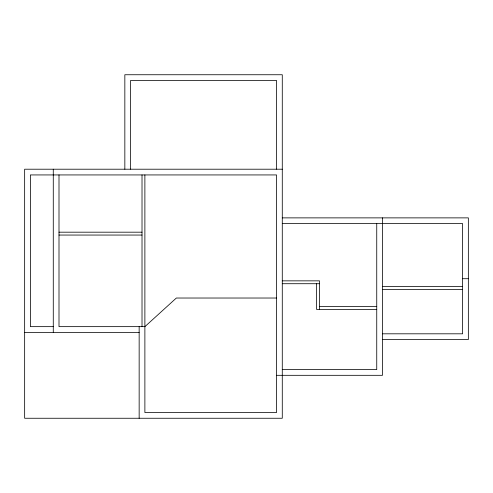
<?xml version="1.0" encoding="UTF-8"?>
<svg xmlns="http://www.w3.org/2000/svg" width="493" height="493" viewBox="0 0 493 493"><rect width="100%" height="100%" fill="white"/><g stroke="black" fill="none" stroke-linecap="round" stroke-linejoin="round"><path stroke-width="0.74" d="M282.279 169.21L24.65 169.21L24.65 418.255L282.279 418.255L282.279 74.745L124.84 74.745L124.84 169.21M282.279 217.875L468.35 217.875L468.35 339.535L382.476 339.535M282.279 223.6L462.625 223.6L462.625 333.81L382.476 333.81M59 232.185L142.015 232.185M59 235.05L142.015 235.05M462.625 278.705L468.35 278.705M282.279 280.85L319.495 280.85L319.495 309.475M282.279 283.715L319.495 283.715M382.476 286.575L462.625 286.575M382.476 289.44L462.625 289.44M276.555 298.025L176.365 298.025L144.88 326.649L59 326.649L59 174.935M319.495 306.615L376.744 306.615M376.744 309.475L316.635 309.475L316.635 283.715M53.275 326.649L30.375 326.649L30.375 174.935L276.555 174.935L276.555 412.53L144.88 412.53L144.88 174.935M24.65 332.374L139.155 332.374M282.279 369.59L376.744 369.59L376.744 223.6M276.555 375.315L382.476 375.315L382.476 217.875M276.555 169.21L276.555 80.47L130.565 80.47L130.565 169.21M142.015 174.935L142.015 326.649M139.155 326.649L139.155 418.255M53.275 169.21L53.275 332.374"/></g></svg>
